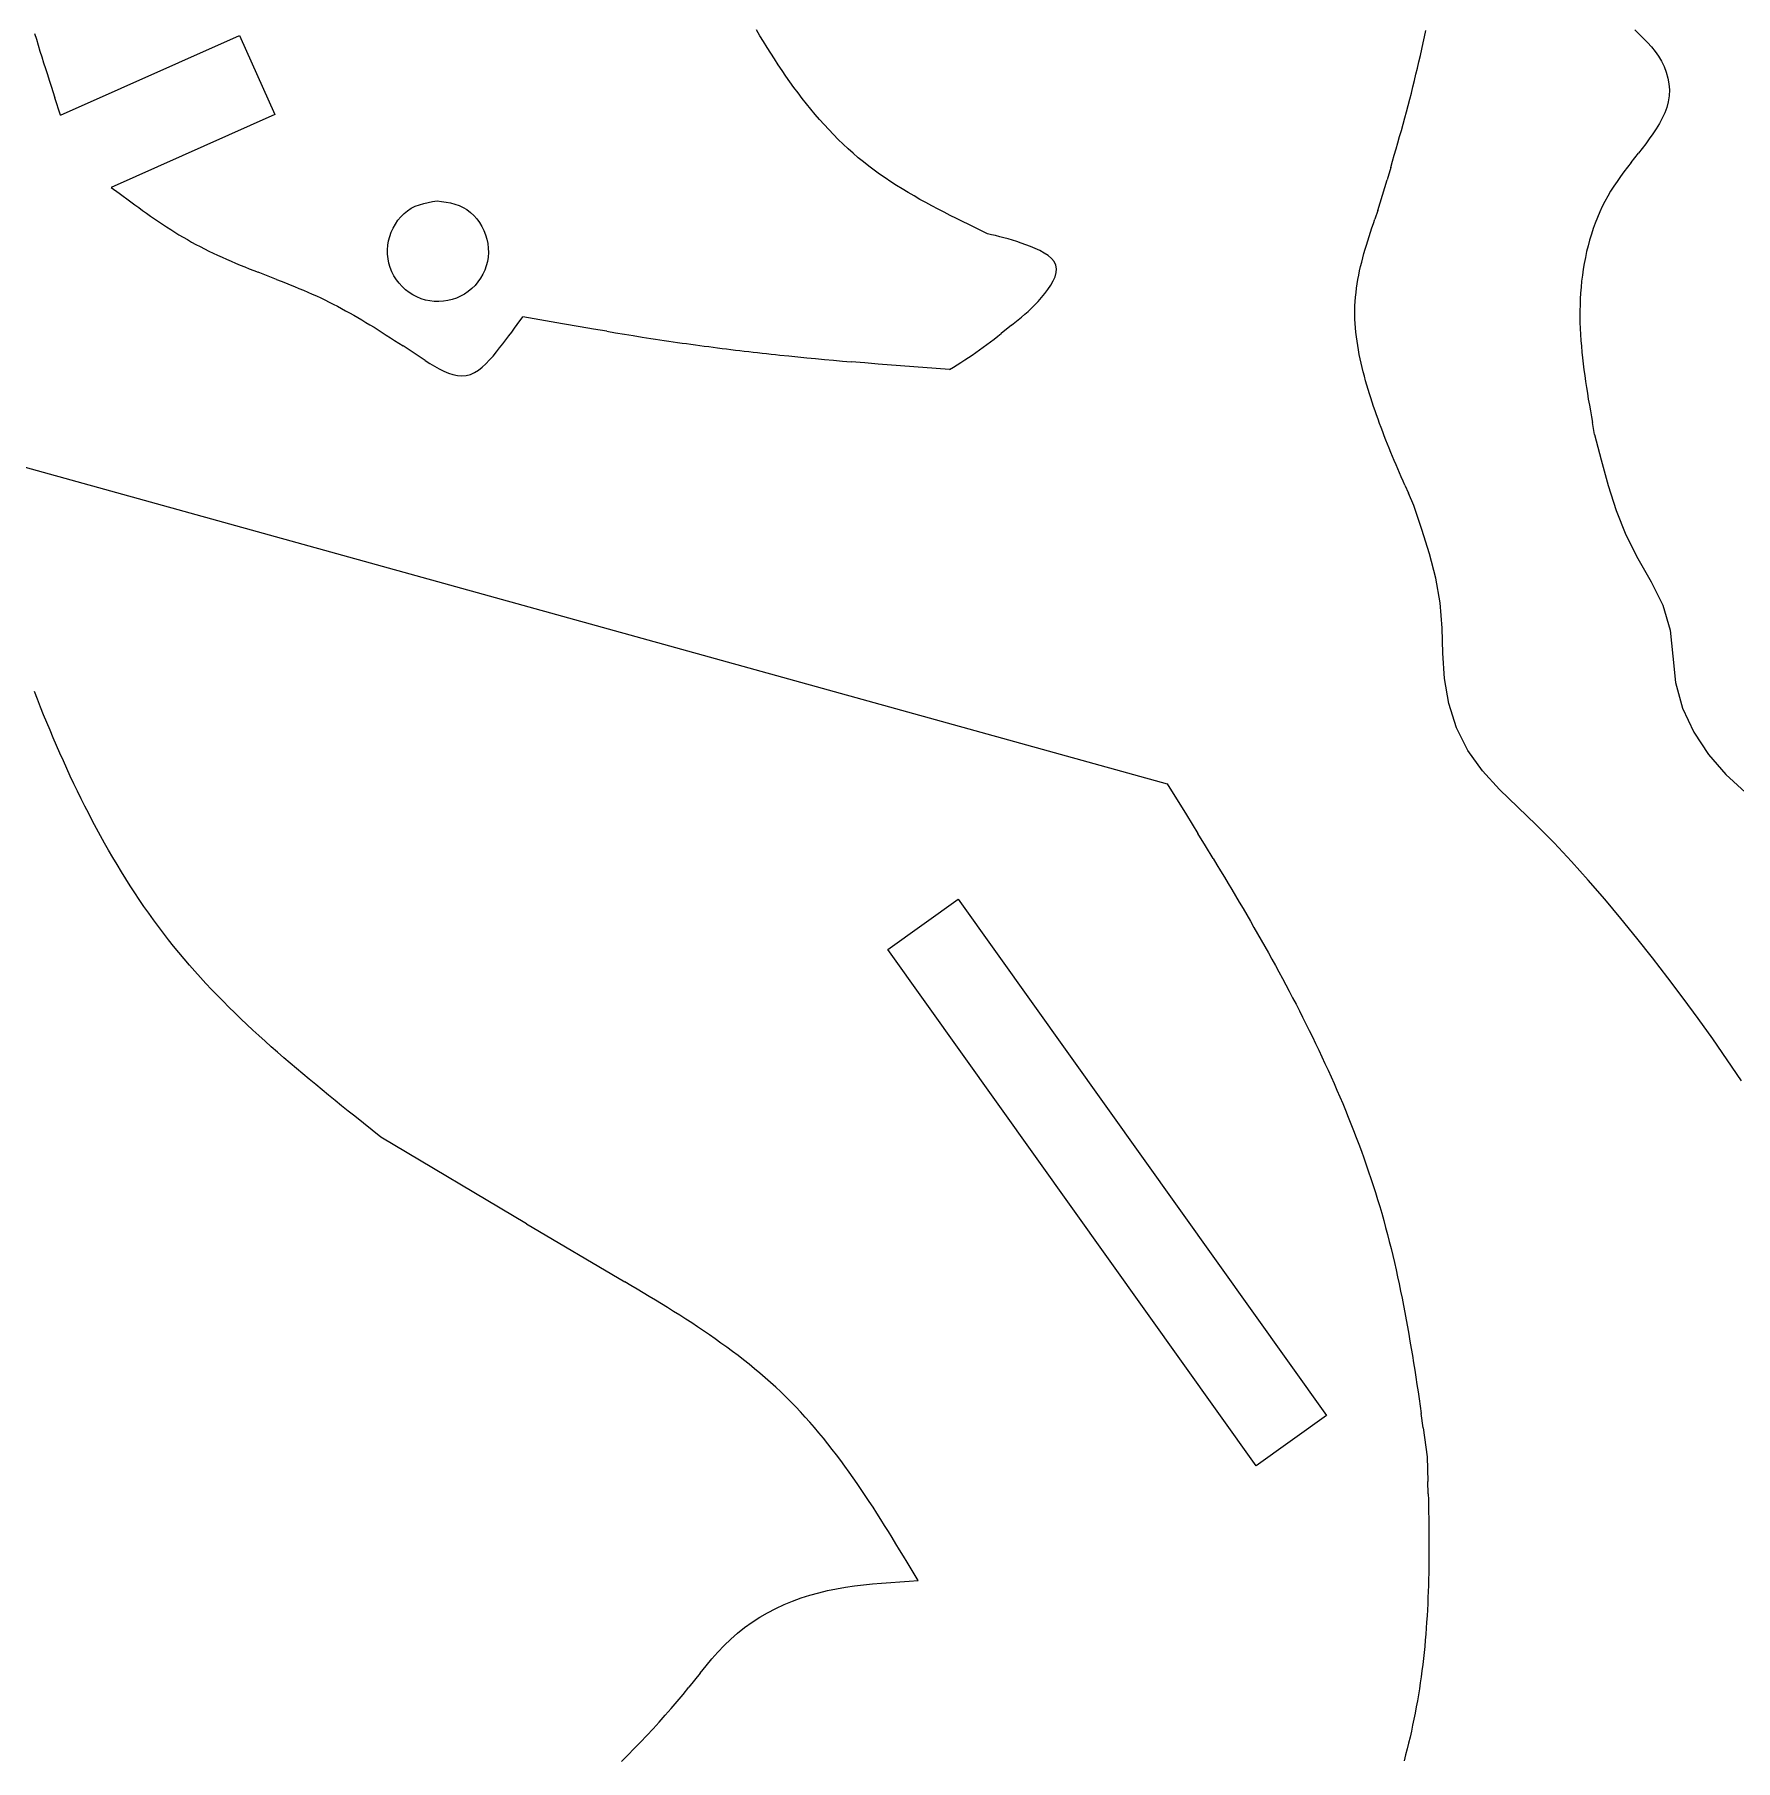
# Model space of a CAD drawing. Extents: x -3475 to 3475, y -2114 to 2114.
# Drawn here: x 441 to 1008, y 658 to 1233 of the extents above; entities that cross this region are included whole.
import ezdxf

# ---------------------------------------------------------------- set-up
doc = ezdxf.new("R2010")
doc.units = 0
doc.header["$MEASUREMENT"] = 0
doc.layers.get('0').update_dxf_attribs({"linetype": 'CONTINUOUS'})

msp = doc.modelspace()

# ---------------------------------------------------------------- linework, layer by layer
for p, q in [((441.08, 1233.61), (441.66, 1231.65)), ((449.74, 1206.32), (509.42, 1232.89)), ((509.42, 1232.89), (521.16, 1206.54)), ((683.01, 1232.86), (681.85, 1234.82)), ((684.19, 1230.91), (683.01, 1232.86)), ((904.18, 1230.43), (904.62, 1232.53)), ((904.62, 1232.53), (905.05, 1234.63)), ((977.63, 1232), (974.78, 1234.84)), ((977.63, 1232), (979.02, 1230.58)), ((441.66, 1231.65), (442.26, 1229.7)), ((442.26, 1229.7), (442.85, 1227.74)), ((442.85, 1227.74), (443.46, 1225.79)), ((685.39, 1228.96), (684.19, 1230.91)), ((686.61, 1227.02), (685.39, 1228.96)), ((687.85, 1225.09), (686.61, 1227.02)), ((902.79, 1224.15), (903.27, 1226.24)), ((903.27, 1226.24), (903.73, 1228.33)), ((903.73, 1228.33), (904.18, 1230.43)), ((979.02, 1230.58), (980.34, 1229.14)), ((980.34, 1229.14), (981.59, 1227.63)), ((981.59, 1227.63), (982.73, 1226.05)), ((982.73, 1226.05), (983.74, 1224.36)), ((443.46, 1225.79), (444.07, 1223.84)), ((444.07, 1223.84), (444.69, 1221.89)), ((444.69, 1221.89), (445.31, 1219.94)), ((689.11, 1223.17), (687.85, 1225.09)), ((690.38, 1221.27), (689.11, 1223.17)), ((691.68, 1219.37), (690.38, 1221.27)), ((901.81, 1219.97), (902.31, 1222.06)), ((902.31, 1222.06), (902.79, 1224.15)), ((983.74, 1224.36), (984.61, 1222.56)), ((984.61, 1222.56), (985.31, 1220.68)), ((985.31, 1220.68), (985.84, 1218.73)), ((445.31, 1219.94), (445.94, 1217.99)), ((445.94, 1217.99), (446.56, 1216.05)), ((446.56, 1216.05), (447.83, 1212.16)), ((693, 1217.49), (691.68, 1219.37)), ((694.34, 1215.63), (693, 1217.49)), ((695.71, 1213.79), (694.34, 1215.63)), ((900.27, 1213.72), (900.79, 1215.8)), ((900.79, 1215.8), (901.31, 1217.88)), ((901.31, 1217.88), (901.81, 1219.97)), ((985.84, 1218.73), (986.19, 1216.75)), ((986.19, 1216.75), (986.33, 1214.75)), ((986.33, 1214.75), (986.25, 1212.78)), ((449.74, 1206.32), (447.83, 1212.16)), ((697.1, 1211.96), (695.71, 1213.79)), ((698.51, 1210.16), (697.1, 1211.96)), ((699.94, 1208.38), (698.51, 1210.16)), ((898.64, 1207.5), (899.19, 1209.57)), ((899.19, 1209.57), (899.73, 1211.64)), ((899.73, 1211.64), (900.27, 1213.72)), ((985.45, 1208.95), (984.77, 1207.1)), ((985.96, 1210.84), (985.45, 1208.95)), ((986.25, 1212.78), (985.96, 1210.84)), ((521.16, 1206.54), (466.65, 1182.27)), ((701.41, 1206.62), (699.94, 1208.38)), ((702.89, 1204.89), (701.41, 1206.62)), ((704.4, 1203.19), (702.89, 1204.89)), ((705.94, 1201.52), (704.4, 1203.19)), ((896.94, 1201.29), (897.51, 1203.36)), ((897.51, 1203.36), (898.08, 1205.42)), ((898.08, 1205.42), (898.64, 1207.5)), ((982.99, 1203.53), (981.93, 1201.8)), ((983.94, 1205.3), (982.99, 1203.53)), ((984.77, 1207.1), (983.94, 1205.3)), ((707.51, 1199.87), (705.94, 1201.52)), ((709.11, 1198.26), (707.51, 1199.87)), ((710.73, 1196.68), (709.11, 1198.26)), ((895.77, 1197.16), (896.36, 1199.22)), ((896.36, 1199.22), (896.94, 1201.29)), ((979.64, 1198.45), (978.44, 1196.83)), ((980.81, 1200.11), (979.64, 1198.45)), ((981.93, 1201.8), (980.81, 1200.11)), ((712.38, 1195.14), (710.73, 1196.68)), ((714.07, 1193.64), (712.38, 1195.14)), ((715.78, 1192.17), (714.07, 1193.64)), ((717.52, 1190.74), (715.78, 1192.17)), ((893.99, 1190.97), (894.59, 1193.03)), ((894.59, 1193.03), (895.18, 1195.09)), ((895.18, 1195.09), (895.77, 1197.16)), ((973.57, 1190.55), (976.01, 1193.66)), ((977.23, 1195.24), (976.01, 1193.66)), ((978.44, 1196.83), (977.23, 1195.24)), ((719.3, 1189.36), (717.52, 1190.74)), ((721.1, 1188), (719.3, 1189.36)), ((722.93, 1186.69), (721.1, 1188)), ((724.79, 1185.4), (722.93, 1186.69)), ((893.38, 1188.91), (892.17, 1184.79)), ((893.38, 1188.91), (893.99, 1190.97)), ((970.01, 1185.86), (968.88, 1184.27)), ((971.17, 1187.43), (970.01, 1185.86)), ((972.36, 1188.99), (971.17, 1187.43)), ((973.57, 1190.55), (972.36, 1188.99)), ((466.65, 1182.27), (469.25, 1180.33)), ((469.25, 1180.33), (470.55, 1179.36)), ((726.66, 1184.15), (724.79, 1185.4)), ((728.57, 1182.92), (726.66, 1184.15)), ((730.49, 1181.73), (728.57, 1182.92)), ((732.43, 1180.56), (730.49, 1181.73)), ((734.39, 1179.41), (732.43, 1180.56)), ((889.09, 1174.51), (892.17, 1184.79)), ((966.75, 1181.01), (965.76, 1179.33)), ((967.79, 1182.66), (966.75, 1181.01)), ((968.88, 1184.27), (967.79, 1182.66)), ((470.55, 1179.36), (471.85, 1178.4)), ((471.85, 1178.4), (473.16, 1177.44)), ((473.16, 1177.44), (474.47, 1176.48)), ((474.47, 1176.48), (475.78, 1175.53)), ((475.78, 1175.53), (477.1, 1174.58)), ((477.1, 1174.58), (478.42, 1173.64)), ((564.31, 1173.54), (565.47, 1174.49)), ((565.47, 1174.49), (566.72, 1175.3)), ((566.72, 1175.3), (568.03, 1175.97)), ((568.03, 1175.97), (569.41, 1176.5)), ((569.41, 1176.5), (570.84, 1176.92)), ((570.84, 1176.92), (572.31, 1177.27)), ((572.31, 1177.27), (573.8, 1177.56)), ((573.8, 1177.56), (575.31, 1177.83)), ((575.31, 1177.83), (576.82, 1177.61)), ((576.82, 1177.61), (578.32, 1177.37)), ((578.32, 1177.37), (579.8, 1177.08)), ((579.8, 1177.08), (581.24, 1176.7)), ((581.24, 1176.7), (582.64, 1176.22)), ((582.64, 1176.22), (583.98, 1175.6)), ((583.98, 1175.6), (585.25, 1174.84)), ((585.25, 1174.84), (586.45, 1173.93)), ((736.37, 1178.28), (734.39, 1179.41)), ((738.37, 1177.18), (736.37, 1178.28)), ((740.38, 1176.09), (738.37, 1177.18)), ((742.4, 1175.02), (740.38, 1176.09)), ((744.43, 1173.97), (742.4, 1175.02)), ((889.09, 1174.51), (888.11, 1171.65)), ((963.94, 1175.85), (963.11, 1174.06)), ((964.82, 1177.6), (963.94, 1175.85)), ((965.76, 1179.33), (964.82, 1177.6)), ((478.42, 1173.64), (479.75, 1172.71)), ((479.75, 1172.71), (481.08, 1171.79)), ((481.08, 1171.79), (482.42, 1170.88)), ((482.42, 1170.88), (483.76, 1169.98)), ((483.76, 1169.98), (485.11, 1169.09)), ((485.11, 1169.09), (486.47, 1168.21)), ((560.02, 1167.33), (560.65, 1168.71)), ((560.65, 1168.71), (561.4, 1170.04)), ((561.4, 1170.04), (562.26, 1171.3)), ((562.26, 1171.3), (563.24, 1172.47)), ((563.24, 1172.47), (564.31, 1173.54)), ((586.45, 1173.93), (587.56, 1172.9)), ((587.56, 1172.9), (588.57, 1171.76)), ((588.57, 1171.76), (589.48, 1170.53)), ((589.48, 1170.53), (590.28, 1169.23)), ((590.28, 1169.23), (590.95, 1167.87)), ((746.47, 1172.92), (744.43, 1173.97)), ((748.52, 1171.89), (746.47, 1172.92)), ((750.58, 1170.87), (748.52, 1171.89)), ((752.65, 1169.85), (750.58, 1170.87)), ((754.71, 1168.84), (752.65, 1169.85)), ((758.86, 1166.83), (754.71, 1168.84)), ((886.67, 1167.35), (887.14, 1168.78)), ((887.14, 1168.78), (887.62, 1170.21)), ((887.62, 1170.21), (888.11, 1171.65)), ((960.94, 1168.52), (960.32, 1166.63)), ((961.61, 1170.39), (960.94, 1168.52)), ((962.34, 1172.24), (961.61, 1170.39)), ((963.11, 1174.06), (962.34, 1172.24)), ((486.47, 1168.21), (487.84, 1167.35)), ((487.84, 1167.35), (489.22, 1166.5)), ((489.22, 1166.5), (490.61, 1165.67)), ((490.61, 1165.67), (492.01, 1164.85)), ((492.01, 1164.85), (493.42, 1164.05)), ((493.42, 1164.05), (494.84, 1163.27)), ((494.84, 1163.27), (496.27, 1162.5)), ((558.78, 1161.46), (558.89, 1162.96)), ((558.89, 1162.96), (559.14, 1164.45)), ((559.14, 1164.45), (559.51, 1165.91)), ((559.51, 1165.91), (560.02, 1167.33)), ((590.95, 1167.87), (591.51, 1166.47)), ((591.51, 1166.47), (591.94, 1165.02)), ((591.94, 1165.02), (592.23, 1163.54)), ((592.23, 1163.54), (592.4, 1162.05)), ((760.23, 1166.5), (758.86, 1166.83)), ((761.61, 1166.17), (760.23, 1166.5)), ((762.99, 1165.82), (761.61, 1166.17)), ((764.39, 1165.45), (762.99, 1165.82)), ((765.8, 1165.06), (764.39, 1165.45)), ((767.23, 1164.64), (765.8, 1165.06)), ((768.69, 1164.19), (767.23, 1164.64)), ((770.17, 1163.69), (768.69, 1164.19)), ((771.69, 1163.15), (770.17, 1163.69)), ((773.24, 1162.55), (771.69, 1163.15)), ((884.88, 1161.61), (885.31, 1163.05)), ((885.31, 1163.05), (885.75, 1164.48)), ((885.75, 1164.48), (886.2, 1165.92)), ((886.2, 1165.92), (886.67, 1167.35)), ((959.22, 1162.78), (958.74, 1160.84)), ((959.74, 1164.71), (959.22, 1162.78)), ((960.32, 1166.63), (959.74, 1164.71)), ((496.27, 1162.5), (497.71, 1161.76)), ((497.71, 1161.76), (499.17, 1161.04)), ((499.17, 1161.04), (500.64, 1160.33)), ((500.64, 1160.33), (502.11, 1159.64)), ((502.11, 1159.64), (503.6, 1158.96)), ((503.6, 1158.96), (505.09, 1158.3)), ((505.09, 1158.3), (506.59, 1157.65)), ((506.59, 1157.65), (508.1, 1157.01)), ((508.1, 1157.01), (509.61, 1156.38)), ((558.81, 1159.96), (558.78, 1161.46)), ((558.97, 1158.46), (558.81, 1159.96)), ((559.27, 1156.98), (558.97, 1158.46)), ((559.69, 1155.53), (559.27, 1156.98)), ((592.07, 1157.55), (591.69, 1156.09)), ((592.31, 1159.04), (592.07, 1157.55)), ((592.42, 1160.54), (592.31, 1159.04)), ((592.4, 1162.05), (592.42, 1160.54)), ((774.81, 1161.9), (773.24, 1162.55)), ((776.36, 1161.18), (774.81, 1161.9)), ((777.81, 1160.38), (776.36, 1161.18)), ((779.13, 1159.51), (777.81, 1160.38)), ((780.25, 1158.56), (779.13, 1159.51)), ((781.12, 1157.52), (780.25, 1158.56)), ((781.68, 1156.38), (781.12, 1157.52)), ((883.36, 1155.85), (883.71, 1157.29)), ((883.71, 1157.29), (884.08, 1158.74)), ((884.08, 1158.74), (884.47, 1160.17)), ((884.47, 1160.17), (884.88, 1161.61)), ((958.32, 1158.88), (957.94, 1156.91)), ((958.74, 1160.84), (958.32, 1158.88)), ((509.61, 1156.38), (511.13, 1155.76)), ((511.13, 1155.76), (512.64, 1155.15)), ((512.64, 1155.15), (514.16, 1154.55)), ((514.16, 1154.55), (515.68, 1153.95)), ((521.75, 1151.58), (515.68, 1153.95)), ((521.75, 1151.58), (523.26, 1150.98)), ((560.25, 1154.12), (559.69, 1155.53)), ((560.92, 1152.77), (560.25, 1154.12)), ((561.72, 1151.48), (560.92, 1152.77)), ((562.63, 1150.28), (561.72, 1151.48)), ((589.81, 1151.98), (588.94, 1150.74)), ((590.56, 1153.29), (589.81, 1151.98)), ((591.19, 1154.66), (590.56, 1153.29)), ((591.69, 1156.09), (591.19, 1154.66)), ((780.81, 1151.05), (781.42, 1152.46)), ((781.42, 1152.46), (781.8, 1153.83)), ((781.9, 1155.14), (781.68, 1156.38)), ((781.8, 1153.83), (781.9, 1155.14)), ((882.21, 1150.06), (882.45, 1151.51)), ((882.45, 1151.51), (882.73, 1152.96)), ((882.73, 1152.96), (883.03, 1154.41)), ((883.03, 1154.41), (883.36, 1155.85)), ((957.32, 1152.96), (957.07, 1150.98)), ((957.6, 1154.94), (957.32, 1152.96)), ((957.94, 1156.91), (957.6, 1154.94)), ((523.26, 1150.98), (524.76, 1150.39)), ((524.76, 1150.39), (526.26, 1149.79)), ((526.26, 1149.79), (527.75, 1149.18)), ((527.75, 1149.18), (529.23, 1148.58)), ((529.23, 1148.58), (530.71, 1147.96)), ((530.71, 1147.96), (532.17, 1147.33)), ((532.17, 1147.33), (533.62, 1146.7)), ((533.62, 1146.7), (535.06, 1146.05)), ((535.06, 1146.05), (536.48, 1145.39)), ((563.64, 1149.16), (562.63, 1150.28)), ((564.75, 1148.14), (563.64, 1149.16)), ((565.95, 1147.22), (564.75, 1148.14)), ((567.22, 1146.41), (565.95, 1147.22)), ((568.56, 1145.72), (567.22, 1146.41)), ((569.96, 1145.15), (568.56, 1145.72)), ((583.17, 1145.97), (581.79, 1145.36)), ((584.49, 1146.71), (583.17, 1145.97)), ((585.73, 1147.56), (584.49, 1146.71)), ((586.89, 1148.53), (585.73, 1147.56)), ((587.97, 1149.59), (586.89, 1148.53)), ((588.94, 1150.74), (587.97, 1149.59)), ((775.79, 1144.25), (776.91, 1145.5)), ((776.91, 1145.5), (778.01, 1146.83)), ((778.01, 1146.83), (779.06, 1148.21)), ((779.06, 1148.21), (780.01, 1149.62)), ((780.01, 1149.62), (780.81, 1151.05)), ((881.55, 1144.24), (881.66, 1145.7)), ((881.66, 1145.7), (881.81, 1147.16)), ((881.81, 1147.16), (881.99, 1148.61)), ((881.99, 1148.61), (882.21, 1150.06)), ((956.72, 1147.03), (956.6, 1145.05)), ((956.87, 1149.01), (956.72, 1147.03)), ((957.07, 1150.98), (956.87, 1149.01)), ((536.48, 1145.39), (537.9, 1144.72)), ((537.9, 1144.72), (539.3, 1144.03)), ((539.3, 1144.03), (540.68, 1143.33)), ((540.68, 1143.33), (542.06, 1142.62)), ((542.06, 1142.62), (543.43, 1141.89)), ((543.43, 1141.89), (544.79, 1141.15)), ((544.79, 1141.15), (546.15, 1140.4)), ((546.15, 1140.4), (547.51, 1139.63)), ((571.41, 1144.71), (569.96, 1145.15)), ((572.89, 1144.4), (571.41, 1144.71)), ((574.39, 1144.22), (572.89, 1144.4)), ((575.9, 1144.18), (574.39, 1144.22)), ((577.4, 1144.27), (575.9, 1144.18)), ((578.9, 1144.5), (577.4, 1144.27)), ((580.36, 1144.87), (578.9, 1144.5)), ((581.79, 1145.36), (580.36, 1144.87)), ((770.25, 1138.99), (771.36, 1139.94)), ((771.36, 1139.94), (772.46, 1140.93)), ((772.46, 1140.93), (773.56, 1141.97)), ((773.56, 1141.97), (774.67, 1143.07)), ((774.67, 1143.07), (775.79, 1144.25)), ((881.44, 1141.31), (881.47, 1142.77)), ((881.44, 1139.84), (881.44, 1141.31)), ((881.47, 1138.37), (881.44, 1139.84)), ((881.47, 1142.77), (881.55, 1144.24)), ((956.53, 1143.08), (956.49, 1141.11)), ((956.49, 1141.11), (956.49, 1139.14)), ((956.6, 1145.05), (956.53, 1143.08)), ((547.51, 1139.63), (548.86, 1138.85)), ((548.86, 1138.85), (550.21, 1138.06)), ((550.21, 1138.06), (551.56, 1137.25)), ((551.56, 1137.25), (552.91, 1136.43)), ((552.91, 1136.43), (554.27, 1135.6)), ((554.27, 1135.6), (555.63, 1134.75)), ((555.63, 1134.75), (557, 1133.89)), ((599.23, 1132.72), (600.19, 1134.02)), ((600.19, 1134.02), (601.14, 1135.3)), ((601.14, 1135.3), (602.07, 1136.58)), ((602.07, 1136.58), (603.9, 1139.11)), ((617.16, 1136.79), (603.9, 1139.11)), ((623.05, 1135.77), (617.16, 1136.79)), ((627.48, 1135.01), (623.05, 1135.77)), ((631.9, 1134.27), (627.48, 1135.01)), ((631.9, 1134.27), (634.85, 1133.78)), ((766.9, 1136.27), (763.46, 1133.54)), ((766.9, 1136.27), (768.02, 1137.17)), ((768.02, 1137.17), (769.14, 1138.07)), ((769.14, 1138.07), (770.25, 1138.99)), ((881.55, 1136.89), (881.47, 1138.37)), ((881.65, 1135.42), (881.55, 1136.89)), ((881.79, 1133.94), (881.65, 1135.42)), ((881.96, 1132.47), (881.79, 1133.94)), ((956.49, 1139.14), (956.52, 1137.17)), ((956.52, 1137.17), (956.59, 1135.2)), ((956.59, 1135.2), (956.69, 1133.23)), ((557, 1133.89), (558.38, 1133.02)), ((558.38, 1133.02), (559.76, 1132.13)), ((559.76, 1132.13), (561.16, 1131.23)), ((561.16, 1131.23), (562.57, 1130.32)), ((562.57, 1130.32), (564, 1129.39)), ((571.38, 1124.57), (564, 1129.39)), ((595.1, 1127.39), (596.18, 1128.75)), ((596.18, 1128.75), (597.23, 1130.09)), ((597.23, 1130.09), (598.24, 1131.42)), ((598.24, 1131.42), (599.23, 1132.72)), ((634.85, 1133.78), (637.8, 1133.3)), ((637.8, 1133.3), (640.75, 1132.83)), ((640.75, 1132.83), (643.71, 1132.36)), ((643.71, 1132.36), (645.18, 1132.13)), ((645.18, 1132.13), (646.66, 1131.9)), ((646.66, 1131.9), (648.14, 1131.67)), ((648.14, 1131.67), (649.62, 1131.45)), ((649.62, 1131.45), (651.09, 1131.23)), ((651.09, 1131.23), (652.57, 1131.01)), ((652.57, 1131.01), (654.05, 1130.79)), ((654.05, 1130.79), (655.53, 1130.58)), ((655.53, 1130.58), (657.01, 1130.36)), ((657.01, 1130.36), (658.49, 1130.16)), ((658.49, 1130.16), (659.97, 1129.95)), ((659.97, 1129.95), (661.45, 1129.75)), ((661.45, 1129.75), (662.94, 1129.55)), ((662.94, 1129.55), (664.42, 1129.35)), ((664.42, 1129.35), (665.9, 1129.15)), ((665.9, 1129.15), (667.38, 1128.96)), ((667.38, 1128.96), (668.87, 1128.77)), ((668.87, 1128.77), (670.35, 1128.58)), ((670.35, 1128.58), (671.83, 1128.4)), ((671.83, 1128.4), (673.32, 1128.21)), ((673.32, 1128.21), (674.8, 1128.03)), ((756.28, 1128.08), (757.5, 1128.96)), ((757.5, 1128.96), (758.71, 1129.86)), ((758.71, 1129.86), (759.92, 1130.78)), ((759.92, 1130.78), (761.11, 1131.7)), ((761.11, 1131.7), (762.29, 1132.62)), ((762.29, 1132.62), (763.46, 1133.54)), ((882.15, 1130.99), (881.96, 1132.47)), ((882.38, 1129.52), (882.15, 1130.99)), ((882.63, 1128.05), (882.38, 1129.52)), ((956.69, 1133.23), (956.81, 1131.26)), ((956.81, 1131.26), (956.97, 1129.3)), ((956.97, 1129.3), (957.15, 1127.33)), ((571.38, 1124.57), (572.91, 1123.59)), ((572.91, 1123.59), (574.45, 1122.66)), ((574.45, 1122.66), (576, 1121.79)), ((590.38, 1122.33), (591.62, 1123.47)), ((591.62, 1123.47), (592.82, 1124.71)), ((592.82, 1124.71), (593.98, 1126.03)), ((593.98, 1126.03), (595.1, 1127.39)), ((674.8, 1128.03), (676.29, 1127.85)), ((676.29, 1127.85), (677.77, 1127.68)), ((677.77, 1127.68), (679.26, 1127.5)), ((679.26, 1127.5), (680.74, 1127.33)), ((680.74, 1127.33), (682.23, 1127.16)), ((682.23, 1127.16), (683.71, 1127)), ((683.71, 1127), (685.2, 1126.83)), ((685.2, 1126.83), (686.69, 1126.67)), ((686.69, 1126.67), (688.17, 1126.51)), ((688.17, 1126.51), (689.66, 1126.35)), ((689.66, 1126.35), (692.64, 1126.04)), ((692.64, 1126.04), (695.61, 1125.74)), ((695.61, 1125.74), (698.59, 1125.45)), ((698.59, 1125.45), (701.56, 1125.16)), ((701.56, 1125.16), (704.54, 1124.89)), ((704.54, 1124.89), (707.52, 1124.61)), ((707.52, 1124.61), (710.5, 1124.35)), ((710.5, 1124.35), (713.48, 1124.09)), ((717.95, 1123.72), (713.48, 1124.09)), ((722.42, 1123.35), (717.95, 1123.72)), ((729.87, 1122.76), (722.42, 1123.35)), ((746.27, 1121.51), (729.87, 1122.76)), ((747.53, 1122.3), (748.79, 1123.1)), ((748.79, 1123.1), (750.05, 1123.9)), ((750.05, 1123.9), (751.31, 1124.71)), ((751.31, 1124.71), (752.56, 1125.53)), ((752.56, 1125.53), (753.81, 1126.36)), ((753.81, 1126.36), (755.05, 1127.21)), ((755.05, 1127.21), (756.28, 1128.08)), ((882.9, 1126.58), (882.63, 1128.05)), ((883.2, 1125.11), (882.9, 1126.58)), ((883.53, 1123.64), (883.2, 1125.11)), ((883.87, 1122.17), (883.53, 1123.64)), ((957.15, 1127.33), (957.35, 1125.37)), ((957.35, 1125.37), (957.58, 1123.41)), ((957.58, 1123.41), (957.82, 1121.45)), ((576, 1121.79), (577.55, 1121.01)), ((577.55, 1121.01), (579.08, 1120.35)), ((579.08, 1120.35), (580.6, 1119.85)), ((580.6, 1119.85), (582.1, 1119.52)), ((582.1, 1119.52), (583.58, 1119.4)), ((583.58, 1119.4), (585.02, 1119.52)), ((585.02, 1119.52), (586.42, 1119.89)), ((586.42, 1119.89), (587.78, 1120.5)), ((587.78, 1120.5), (589.1, 1121.33)), ((589.1, 1121.33), (590.38, 1122.33)), ((746.27, 1121.51), (747.53, 1122.3)), ((884.23, 1120.71), (883.87, 1122.17)), ((884.61, 1119.26), (884.23, 1120.71)), ((885.01, 1117.8), (884.61, 1119.26)), ((885.43, 1116.35), (885.01, 1117.8)), ((957.82, 1121.45), (958.09, 1119.48)), ((958.09, 1119.48), (958.37, 1117.52)), ((958.37, 1117.52), (958.67, 1115.56)), ((885.85, 1114.91), (885.43, 1116.35)), ((886.29, 1113.47), (885.85, 1114.91)), ((886.75, 1112.04), (886.29, 1113.47)), ((887.21, 1110.61), (886.75, 1112.04)), ((958.67, 1115.56), (958.98, 1113.6)), ((958.98, 1113.6), (959.3, 1111.64)), ((959.3, 1111.64), (959.64, 1109.69)), ((887.68, 1109.19), (887.21, 1110.61)), ((888.16, 1107.78), (887.68, 1109.19)), ((888.66, 1106.37), (888.16, 1107.78)), ((889.16, 1104.96), (888.66, 1106.37)), ((959.64, 1109.69), (959.98, 1107.73)), ((959.98, 1107.73), (960.33, 1105.77)), ((960.33, 1105.77), (960.69, 1103.81)), ((889.67, 1103.56), (889.16, 1104.96)), ((890.19, 1102.17), (889.67, 1103.56)), ((890.71, 1100.78), (890.19, 1102.17)), ((891.25, 1099.39), (890.71, 1100.78)), ((891.79, 1098), (891.25, 1099.39)), ((961.4, 1099.89), (960.69, 1103.81)), ((961.4, 1099.89), (963.56, 1091.36)), ((414.19, 1095.54), (818.87, 983.31)), ((892.34, 1096.63), (891.79, 1098)), ((892.89, 1095.25), (892.34, 1096.63)), ((893.45, 1093.88), (892.89, 1095.25)), ((894.01, 1092.51), (893.45, 1093.88)), ((894.58, 1091.14), (894.01, 1092.51)), ((895.16, 1089.77), (894.58, 1091.14)), ((895.74, 1088.41), (895.16, 1089.77)), ((896.32, 1087.05), (895.74, 1088.41)), ((963.56, 1091.36), (965.9, 1082.89)), ((896.9, 1085.69), (896.32, 1087.05)), ((897.49, 1084.34), (896.9, 1085.69)), ((898.08, 1082.98), (897.49, 1084.34)), ((898.08, 1082.98), (899.27, 1080.27)), ((965.9, 1082.89), (968.6, 1074.54)), ((901.06, 1076.21), (899.27, 1080.27)), ((903.82, 1068.15), (901.06, 1076.21)), ((968.6, 1074.54), (971.83, 1066.38)), ((906.37, 1060.06), (903.82, 1068.15)), ((971.83, 1066.38), (975.77, 1058.47)), ((908.48, 1051.91), (906.37, 1060.06)), ((975.77, 1058.47), (980.21, 1050.75)), ((909.93, 1043.67), (908.48, 1051.91)), ((980.21, 1050.75), (984.16, 1042.92)), ((910.58, 1035.32), (909.93, 1043.67)), ((984.16, 1042.92), (986.57, 1034.66)), ((910.82, 1026.9), (910.58, 1035.32)), ((986.57, 1034.66), (987.46, 1025.94)), ((911.32, 1018.47), (910.82, 1026.9)), ((987.46, 1025.94), (988.39, 1017.15)), ((442, 1011.55), (440.99, 1014.14)), ((912.75, 1010.11), (911.32, 1018.47)), ((988.39, 1017.15), (990.7, 1008.63)), ((443.03, 1008.97), (442, 1011.55)), ((444.07, 1006.39), (443.03, 1008.97)), ((915.35, 1002.01), (912.75, 1010.11)), ((990.7, 1008.63), (994.44, 1000.59)), ((445.13, 1003.81), (444.07, 1006.39)), ((446.2, 1001.24), (445.13, 1003.81)), ((919.12, 994.45), (915.35, 1002.01)), ((447.29, 998.67), (446.2, 1001.24)), ((448.39, 996.11), (447.29, 998.67)), ((449.51, 993.55), (448.39, 996.11)), ((994.44, 1000.59), (999.34, 993.18)), ((450.65, 991.01), (449.51, 993.55)), ((451.8, 988.47), (450.65, 991.01)), ((923.99, 987.64), (919.12, 994.45)), ((999.34, 993.18), (1005.13, 986.52)), ((452.98, 985.94), (451.8, 988.47)), ((454.17, 983.41), (452.98, 985.94)), ((929.67, 981.42), (923.99, 987.64)), ((1005.13, 986.52), (1011.6, 980.6)), ((455.38, 980.9), (454.17, 983.41)), ((456.6, 978.4), (455.38, 980.9)), ((818.87, 983.31), (825.26, 972.98)), ((935.78, 975.53), (929.67, 981.42)), ((457.85, 975.9), (456.6, 978.4)), ((459.12, 973.42), (457.85, 975.9)), ((460.4, 970.95), (459.12, 973.42)), ((825.26, 972.98), (829.09, 966.78)), ((941.92, 969.66), (935.78, 975.53)), ((461.71, 968.5), (460.4, 970.95)), ((463.04, 966.05), (461.71, 968.5)), ((947.88, 963.65), (941.92, 969.66)), ((464.39, 963.62), (463.04, 966.05)), ((465.76, 961.21), (464.39, 963.62)), ((831.63, 962.63), (829.09, 966.78)), ((834.15, 958.48), (831.63, 962.63)), ((953.66, 957.51), (947.88, 963.65)), ((467.15, 958.8), (465.76, 961.21)), ((468.57, 956.42), (467.15, 958.8)), ((470, 954.05), (468.57, 956.42)), ((834.15, 958.48), (835.41, 956.4)), ((835.41, 956.4), (836.67, 954.32)), ((959.28, 951.24), (953.66, 957.51)), ((471.46, 951.7), (470, 954.05)), ((472.95, 949.36), (471.46, 951.7)), ((836.67, 954.32), (837.92, 952.24)), ((837.92, 952.24), (839.17, 950.16)), ((839.17, 950.16), (840.42, 948.07)), ((964.77, 944.87), (959.28, 951.24)), ((474.45, 947.04), (472.95, 949.36)), ((475.99, 944.75), (474.45, 947.04)), ((477.54, 942.47), (475.99, 944.75)), ((725.63, 928.14), (749.11, 944.89)), ((749.11, 944.89), (871.96, 772.66)), ((840.42, 948.07), (841.66, 945.98)), ((841.66, 945.98), (842.89, 943.89)), ((970.15, 938.41), (964.77, 944.87)), ((479.12, 940.21), (477.54, 942.47)), ((480.73, 937.97), (479.12, 940.21)), ((842.89, 943.89), (844.12, 941.79)), ((844.12, 941.79), (845.35, 939.69)), ((845.35, 939.69), (846.57, 937.59)), ((975.46, 931.88), (970.15, 938.41)), ((482.36, 935.75), (480.73, 937.97)), ((484.02, 933.55), (482.36, 935.75)), ((485.7, 931.38), (484.02, 933.55)), ((846.57, 937.59), (847.78, 935.48)), ((847.78, 935.48), (848.99, 933.37)), ((848.99, 933.37), (850.19, 931.25)), ((487.41, 929.22), (485.7, 931.38)), ((489.15, 927.1), (487.41, 929.22)), ((490.92, 924.99), (489.15, 927.1)), ((848.47, 755.91), (725.63, 928.14)), ((850.19, 931.25), (851.38, 929.13)), ((851.38, 929.13), (852.57, 927.01)), ((852.57, 927.01), (853.75, 924.88)), ((980.69, 925.3), (975.46, 931.88)), ((492.71, 922.91), (490.92, 924.99)), ((494.52, 920.84), (492.71, 922.91)), ((853.75, 924.88), (854.93, 922.75)), ((854.93, 922.75), (856.09, 920.62)), ((985.86, 918.65), (980.69, 925.3)), ((496.36, 918.8), (494.52, 920.84)), ((498.22, 916.78), (496.36, 918.8)), ((500.11, 914.78), (498.22, 916.78)), ((856.09, 920.62), (857.25, 918.47)), ((857.25, 918.47), (858.4, 916.33)), ((858.4, 916.33), (859.55, 914.18)), ((990.95, 911.93), (985.86, 918.65)), ((502.02, 912.8), (500.11, 914.78)), ((503.94, 910.83), (502.02, 912.8)), ((505.89, 908.88), (503.94, 910.83)), ((859.55, 914.18), (860.68, 912.02)), ((860.68, 912.02), (861.8, 909.85)), ((861.8, 909.85), (862.92, 907.69)), ((995.95, 905.15), (990.95, 911.93)), ((507.86, 906.95), (505.89, 908.88)), ((509.84, 905.04), (507.86, 906.95)), ((511.85, 903.14), (509.84, 905.04)), ((862.92, 907.69), (864.02, 905.51)), ((864.02, 905.51), (865.12, 903.33)), ((1000.85, 898.3), (995.95, 905.15)), ((513.87, 901.25), (511.85, 903.14)), ((515.9, 899.38), (513.87, 901.25)), ((517.95, 897.52), (515.9, 899.38)), ((865.12, 903.33), (866.21, 901.15)), ((866.21, 901.15), (867.28, 898.96)), ((867.28, 898.96), (868.34, 896.76)), ((1005.66, 891.37), (1000.85, 898.3)), ((520.02, 895.67), (517.95, 897.52)), ((522.1, 893.84), (520.02, 895.67)), ((524.19, 892.02), (522.1, 893.84)), ((868.34, 896.76), (869.4, 894.56)), ((869.4, 894.56), (870.44, 892.35)), ((870.44, 892.35), (871.47, 890.14)), ((526.3, 890.2), (524.19, 892.02)), ((528.41, 888.4), (526.3, 890.2)), ((530.54, 886.61), (528.41, 888.4)), ((532.67, 884.82), (530.54, 886.61)), ((871.47, 890.14), (872.48, 887.92)), ((872.48, 887.92), (873.49, 885.7)), ((1010.36, 884.36), (1005.66, 891.37)), ((534.82, 883.04), (532.67, 884.82)), ((536.97, 881.27), (534.82, 883.04)), ((539.13, 879.51), (536.97, 881.27)), ((873.49, 885.7), (874.48, 883.47)), ((874.48, 883.47), (875.46, 881.24)), ((875.46, 881.24), (876.42, 879)), ((541.3, 877.75), (539.13, 879.51)), ((543.47, 875.99), (541.3, 877.75)), ((545.64, 874.24), (543.47, 875.99)), ((876.42, 879), (877.37, 876.76)), ((877.37, 876.76), (878.31, 874.51)), ((547.83, 872.49), (545.64, 874.24)), ((556.57, 865.53), (547.83, 872.49)), ((878.31, 874.51), (879.23, 872.25)), ((879.23, 872.25), (880.13, 869.99)), ((880.13, 869.99), (881.02, 867.73)), ((605.15, 836.66), (556.57, 865.53)), ((881.02, 867.73), (881.9, 865.45)), ((881.9, 865.45), (882.76, 863.18)), ((882.76, 863.18), (883.6, 860.9)), ((883.6, 860.9), (884.43, 858.61)), ((884.43, 858.61), (885.23, 856.32)), ((885.23, 856.32), (886.03, 854.02)), ((886.03, 854.02), (886.8, 851.72)), ((886.8, 851.72), (887.55, 849.41)), ((887.55, 849.41), (888.29, 847.1)), ((888.29, 847.1), (889.01, 844.78)), ((889.01, 844.78), (889.71, 842.46)), ((889.71, 842.46), (890.39, 840.13)), ((605.15, 836.66), (637.89, 817.33)), ((890.39, 840.13), (891.05, 837.79)), ((891.05, 837.79), (891.69, 835.45)), ((891.69, 835.45), (892.31, 833.11)), ((892.31, 833.11), (892.92, 830.76)), ((892.92, 830.76), (893.5, 828.41)), ((893.5, 828.41), (894.07, 826.05)), ((894.07, 826.05), (894.63, 823.69)), ((894.63, 823.69), (895.16, 821.33)), ((895.16, 821.33), (895.69, 818.96)), ((895.69, 818.96), (896.2, 816.58)), ((639.95, 816.11), (637.89, 817.33)), ((642, 814.88), (639.95, 816.11)), ((644.05, 813.66), (642, 814.88)), ((646.1, 812.42), (644.05, 813.66)), ((648.14, 811.18), (646.1, 812.42)), ((896.2, 816.58), (896.69, 814.21)), ((896.69, 814.21), (897.17, 811.83)), ((897.17, 811.83), (897.64, 809.44)), ((650.17, 809.94), (648.14, 811.18)), ((652.2, 808.68), (650.17, 809.94)), ((654.22, 807.42), (652.2, 808.68)), ((656.23, 806.14), (654.22, 807.42)), ((658.24, 804.86), (656.23, 806.14)), ((897.64, 809.44), (898.1, 807.05)), ((898.1, 807.05), (898.54, 804.66)), ((660.23, 803.56), (658.24, 804.86)), ((662.21, 802.25), (660.23, 803.56)), ((664.18, 800.93), (662.21, 802.25)), ((666.14, 799.59), (664.18, 800.93)), ((898.54, 804.66), (898.98, 802.27)), ((898.98, 802.27), (899.4, 799.88)), ((668.08, 798.24), (666.14, 799.59)), ((670, 796.87), (668.08, 798.24)), ((671.92, 795.49), (670, 796.87)), ((673.81, 794.09), (671.92, 795.49)), ((899.4, 799.88), (899.82, 797.48)), ((899.82, 797.48), (900.22, 795.08)), ((900.22, 795.08), (900.62, 792.67)), ((675.69, 792.67), (673.81, 794.09)), ((677.55, 791.23), (675.69, 792.67)), ((679.39, 789.77), (677.55, 791.23)), ((681.21, 788.29), (679.39, 789.77)), ((900.62, 792.67), (901, 790.27)), ((901, 790.27), (901.38, 787.86)), ((683, 786.79), (681.21, 788.29)), ((684.78, 785.27), (683, 786.79)), ((686.53, 783.73), (684.78, 785.27)), ((688.26, 782.16), (686.53, 783.73)), ((901.38, 787.86), (901.76, 785.45)), ((901.76, 785.45), (902.12, 783.04)), ((902.12, 783.04), (902.49, 780.63)), ((689.96, 780.56), (688.26, 782.16)), ((691.64, 778.94), (689.96, 780.56)), ((693.29, 777.29), (691.64, 778.94)), ((694.92, 775.62), (693.29, 777.29)), ((902.49, 780.63), (902.84, 778.22)), ((902.84, 778.22), (903.19, 775.8)), ((696.52, 773.92), (694.92, 775.62)), ((698.1, 772.2), (696.52, 773.92)), ((699.65, 770.46), (698.1, 772.2)), ((871.96, 772.66), (848.47, 755.91)), ((903.19, 775.8), (903.54, 773.39)), ((904.22, 768.55), (903.54, 773.39)), ((701.18, 768.69), (699.65, 770.46)), ((702.69, 766.9), (701.18, 768.69)), ((704.18, 765.1), (702.69, 766.9)), ((904.22, 768.55), (905.57, 758.88)), ((705.64, 763.27), (704.18, 765.1)), ((707.09, 761.42), (705.64, 763.27)), ((708.52, 759.55), (707.09, 761.42)), ((709.94, 757.67), (708.52, 759.55)), ((711.33, 755.77), (709.94, 757.67)), ((712.71, 753.86), (711.33, 755.77)), ((905.57, 758.88), (905.79, 750.71)), ((714.08, 751.93), (712.71, 753.86)), ((715.43, 749.98), (714.08, 751.93)), ((716.77, 748.02), (715.43, 749.98)), ((905.89, 746.63), (905.79, 750.71)), ((718.09, 746.05), (716.77, 748.02)), ((719.41, 744.07), (718.09, 746.05)), ((720.71, 742.08), (719.41, 744.07)), ((905.89, 746.63), (905.94, 744.58)), ((905.94, 744.58), (905.98, 742.54)), ((905.98, 742.54), (906.02, 740.5)), ((722, 740.08), (720.71, 742.08)), ((723.29, 738.07), (722, 740.08)), ((724.56, 736.05), (723.29, 738.07)), ((906.02, 740.5), (906.05, 738.46)), ((906.05, 738.46), (906.08, 736.42)), ((725.83, 734.02), (724.56, 736.05)), ((727.09, 731.99), (725.83, 734.02)), ((728.34, 729.95), (727.09, 731.99)), ((906.08, 736.42), (906.1, 734.38)), ((906.1, 734.38), (906.11, 732.34)), ((906.11, 732.34), (906.12, 730.3)), ((729.6, 727.9), (728.34, 729.95)), ((730.84, 725.85), (729.6, 727.9)), ((732.08, 723.8), (730.84, 725.85)), ((906.12, 726.22), (906.1, 724.18)), ((906.12, 730.3), (906.13, 728.26)), ((906.13, 728.26), (906.12, 726.22)), ((735.8, 717.63), (732.08, 723.8)), ((906.05, 720.11), (906, 718.07)), ((906.08, 722.15), (906.05, 720.11)), ((906.1, 724.18), (906.08, 722.15)), ((702.61, 713.58), (705.55, 714.29)), ((705.55, 714.29), (708.52, 714.89)), ((708.52, 714.89), (711.5, 715.41)), ((711.5, 715.41), (714.51, 715.86)), ((714.51, 715.86), (717.52, 716.24)), ((717.52, 716.24), (720.55, 716.56)), ((720.55, 716.56), (723.59, 716.83)), ((723.59, 716.83), (726.63, 717.06)), ((726.63, 717.06), (729.69, 717.27)), ((729.69, 717.27), (732.74, 717.46)), ((732.74, 717.46), (735.8, 717.63)), ((905.89, 714), (905.81, 711.97)), ((905.95, 716.04), (905.89, 714)), ((906, 718.07), (905.95, 716.04)), ((685.57, 706.95), (688.29, 708.36)), ((688.29, 708.36), (691.08, 709.65)), ((691.08, 709.65), (693.91, 710.81)), ((693.91, 710.81), (696.78, 711.85)), ((696.78, 711.85), (699.68, 712.78)), ((699.68, 712.78), (702.61, 713.58)), ((905.72, 709.93), (905.62, 707.9)), ((905.81, 711.97), (905.72, 709.93)), ((677.87, 702.01), (680.35, 703.78)), ((680.35, 703.78), (682.92, 705.43)), ((682.92, 705.43), (685.57, 706.95)), ((905.38, 703.83), (905.24, 701.8)), ((905.51, 705.87), (905.38, 703.83)), ((905.62, 707.9), (905.51, 705.87)), ((671.07, 695.99), (673.24, 698.11)), ((673.24, 698.11), (675.5, 700.12)), ((675.5, 700.12), (677.87, 702.01)), ((904.91, 697.74), (904.73, 695.71)), ((905.09, 699.77), (904.91, 697.74)), ((905.24, 701.8), (905.09, 699.77)), ((665.03, 689.19), (666.99, 691.51)), ((666.99, 691.51), (669, 693.79)), ((669, 693.79), (671.07, 695.99)), ((904.3, 691.66), (904.07, 689.63)), ((904.52, 693.69), (904.3, 691.66)), ((904.73, 695.71), (904.52, 693.69)), ((663.1, 686.82), (659.28, 682.06)), ((663.1, 686.82), (665.03, 689.19)), ((903.54, 685.59), (903.25, 683.56)), ((903.81, 687.61), (903.54, 685.59)), ((904.07, 689.63), (903.81, 687.61)), ((655.4, 677.36), (657.35, 679.7)), ((657.35, 679.7), (659.28, 682.06)), ((902.61, 679.53), (902.27, 677.51)), ((902.94, 681.54), (902.61, 679.53)), ((903.25, 683.56), (902.94, 681.54)), ((651.43, 672.74), (653.42, 675.04)), ((653.42, 675.04), (655.4, 677.36)), ((901.53, 673.49), (901.13, 671.48)), ((901.91, 675.5), (901.53, 673.49)), ((902.27, 677.51), (901.91, 675.5)), ((645.3, 665.99), (647.37, 668.21)), ((647.37, 668.21), (649.41, 670.46)), ((649.41, 670.46), (651.43, 672.74)), ((900.71, 669.47), (900.28, 667.47)), ((901.13, 671.48), (900.71, 669.47)), ((641.1, 661.61), (643.21, 663.78)), ((643.21, 663.78), (645.3, 665.99)), ((899.36, 663.48), (898.87, 661.49)), ((899.83, 665.48), (899.36, 663.48)), ((900.28, 667.47), (899.83, 665.48)), ((636.8, 657.33), (638.97, 659.46)), ((638.97, 659.46), (641.1, 661.61)), ((898.36, 659.51), (897.84, 657.53)), ((898.87, 661.49), (898.36, 659.51))]:
    msp.add_line(p, q)

doc.saveas('drawing.dxf')
